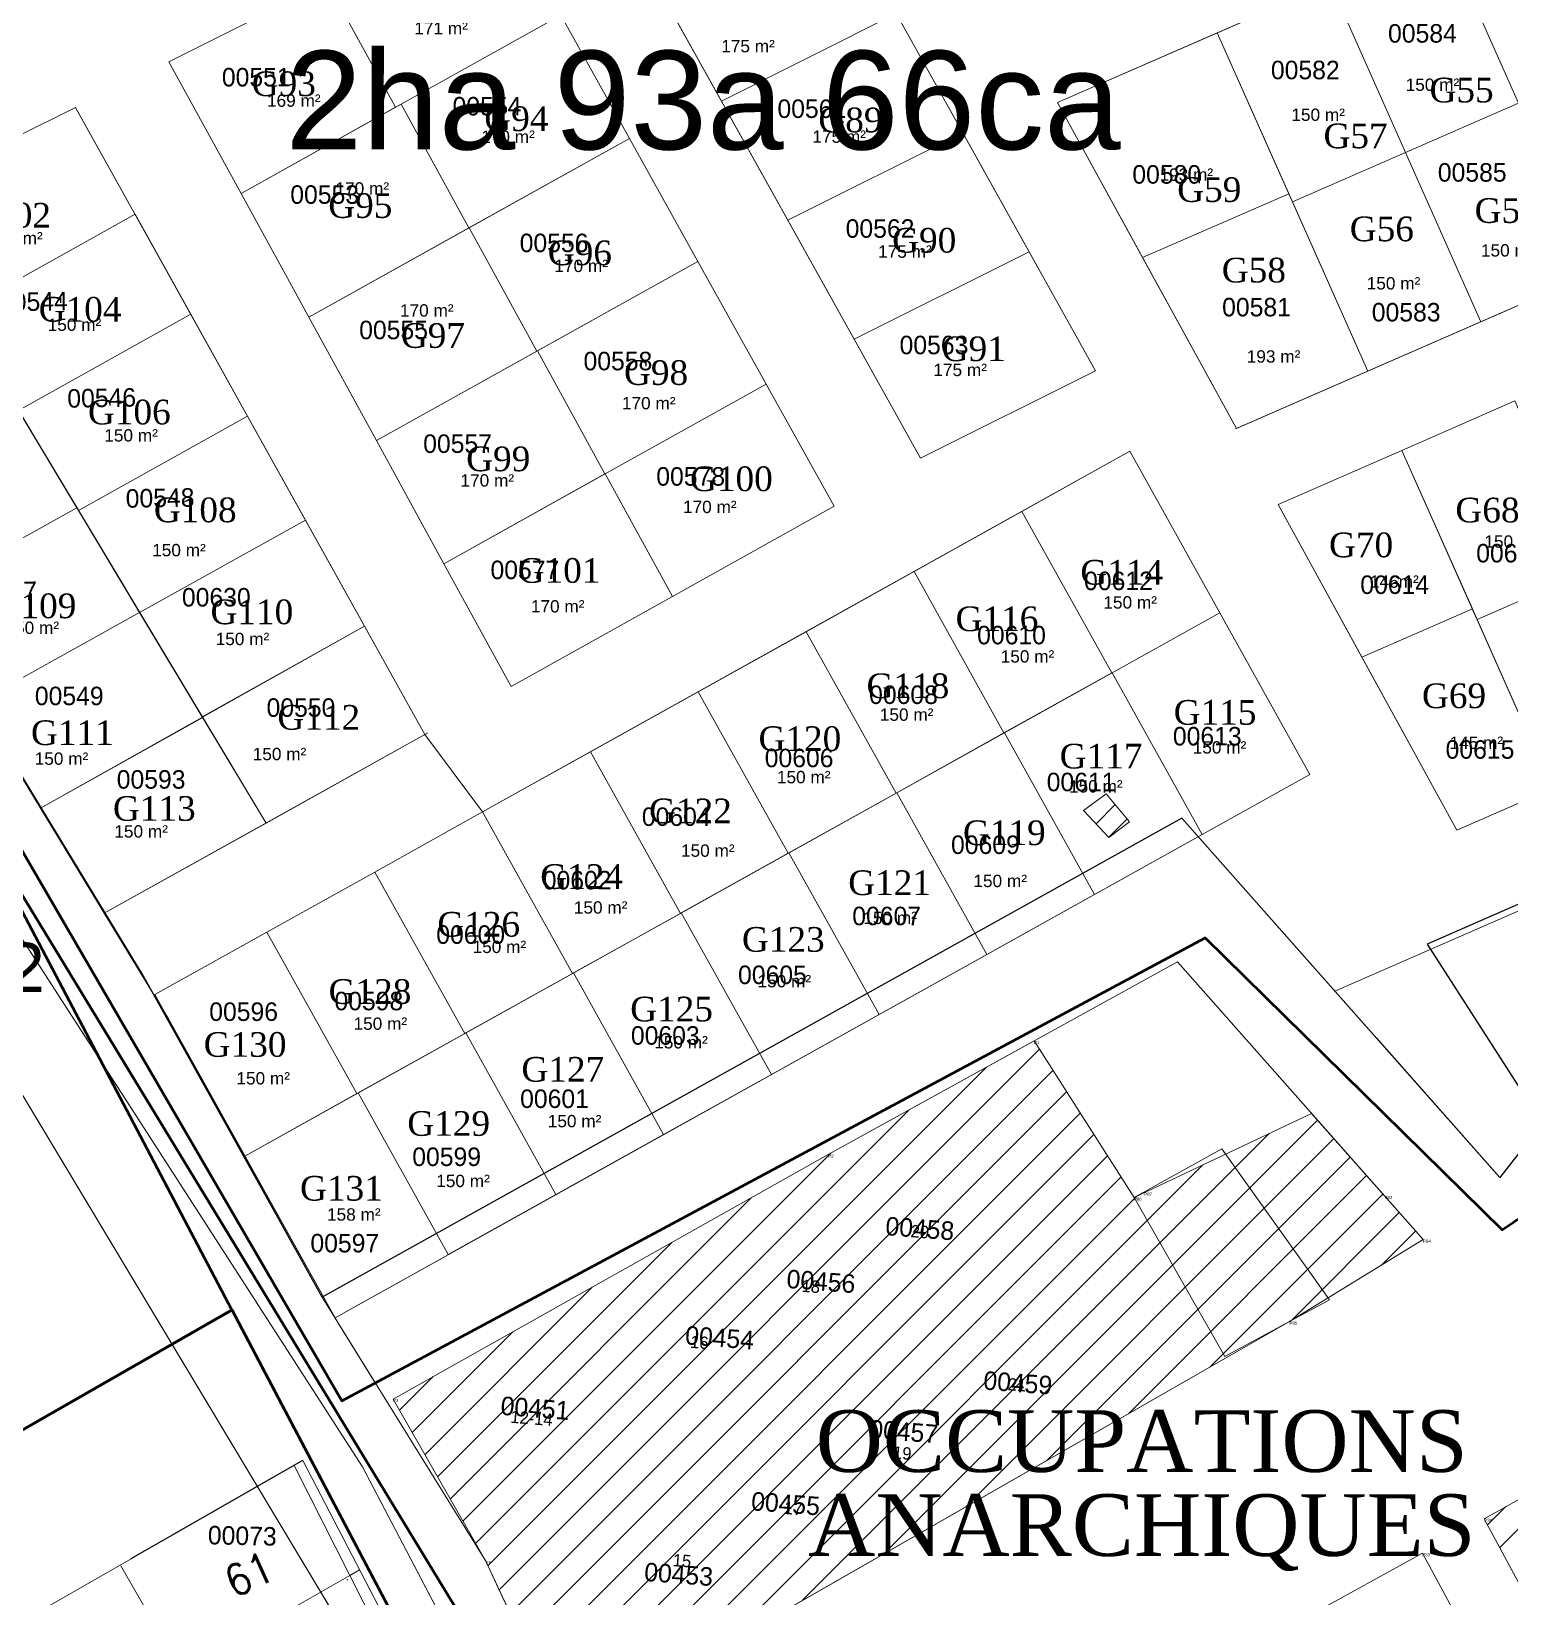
# Model space of a CAD drawing. Header units: metres. Extents: x 245225 to 248406, y 1633796 to 1637634.
# Drawn here: x 245931 to 246050.9, y 1636813 to 1636939.9 of the extents above; entities that cross this region are included whole.
import ezdxf
from ezdxf.enums import TextEntityAlignment as Align

# ---------------------------------------------------------------- set-up
doc = ezdxf.new("R2010")
doc.units = ezdxf.units.M
doc.header["$MEASUREMENT"] = 0
for name, color, linetype in [('A_revoir_niveau_0', 7, 'Continuous'), ('historique_numero_parcelle', 7, 'Continuous'), ('limites_sections', 7, 'Continuous')]:
    doc.layers.add(name, color=color, linetype=linetype)
for name, color, linetype, lineweight in [('Batiment', 7, 'Continuous', 13), ('Frame', 7, 'Continuous', 0), ('LIMITES TITRES FONCIERS', 7, 'Continuous', 0), ('SUP COLLEC1', 90, 'Continuous', 0), ('Toponymie', 7, 'Continuous', 30)]:
    doc.layers.add(name, color=color, linetype=linetype, lineweight=lineweight)
doc.layers.add('LIMITES_PARCELLES', color=7, linetype='Continuous', lineweight=0, true_color=0xffffff)
doc.styles.get("Standard").update_dxf_attribs({"font": 'txt.shx'})
doc.styles.add('Style-Arial', font='arial.ttf')
doc.styles.add('Style-FANCY', font='FANCY.shx')
doc.styles.add('Style-STANDARD', font='STANDARD.shx')
pattern_1 = [(45, (247499.2718, 1638298.2224), (-1.0606602, 1.0606602), [])]

# ---------------------------------------------------------------- blocks, each defined once
blk = doc.blocks.new('*U571')
at = {"layer": 'LIMITES TITRES FONCIERS', "color": 5, "linetype": 'Continuous', "lineweight": 53, "flags": 128}
blk.add_lwpolyline([(-220.886155, -16.798387), (-150.631459, -149.738903), (220.886211, 74.538191), (179.075952, 149.738863), (-2.488738, 67.013773)], dxfattribs=at)
blk = doc.blocks.new('*U572')
at = {"layer": 'LIMITES TITRES FONCIERS', "color": 5, "lineweight": 53}
blk.add_3dface([(150.99, 218.565), (172.07, 180.645), (-200.3, -43.995), (-220.59, -5.595)], dxfattribs=at)

msp = doc.modelspace()

# ---------------------------------------------------------------- hatches: boundary and pattern name
at = {"layer": 'batiment'}
h = msp.add_hatch(dxfattribs=at)
h.set_pattern_fill('MSTN', color=256, style=0, pattern_type=2)
h.set_pattern_definition(pattern_1)
h.paths.add_polyline_path([(246020.054606, 1636875.827114), (246018.367884, 1636874.57034), (246016.317359, 1636876.753157), (246018.144744, 1636878.110644)])
h = msp.add_hatch(dxfattribs=at)
h.set_pattern_fill('MSTN', color=256, style=0, pattern_type=2)
h.set_pattern_definition(pattern_1)
h.paths.add_polyline_path([(246020.054606, 1636875.827114), (246018.367884, 1636874.57034), (246016.317359, 1636876.753157), (246018.144744, 1636878.110644)])

# ---------------------------------------------------------------- linework, layer by layer
at = {"layer": 'A_revoir_niveau_0', "color": 7, "linetype": 'Continuous', "lineweight": 0}
for p, q in [((245939.051399, 1636816.106958), (245952.280534, 1636823.680066)), ((245938.262172, 1636815.537622), (245953.1298, 1636789.501202)), ((245943.170205, 1636806.942599), (245956.807095, 1636814.749098))]:
    msp.add_line(p, q, dxfattribs=at)
at = {"layer": 'A_revoir_niveau_0', "color": 30, "linetype": 'Continuous', "lineweight": 0}
for p in [(245956.619443, 1636814.409796), (245956.624395, 1636814.40768)]:
    msp.add_point(p, dxfattribs=at)
at = {"layer": 'A_revoir_niveau_0', "color": 4}
msp.add_3dface([(246044.178099, 1636865.929828), (246054.843982, 1636849.291111), (246085.245216, 1636869.666498), (246094.112552, 1636887.743899)], dxfattribs=at)
at = {"layer": 'A_revoir_niveau_0', "color": 7, "linetype": 'Continuous', "lineweight": 0}
for points in [[(246036.255724, 1636837.096789), (246027.76207, 1636832.492389), (246020.4098, 1636845.3764), (246027.526916, 1636849.315977)], [(245965.849098, 1636796.909099), (245952.295086, 1636823.651355), (245855.757007, 1636768.388281), (245870.632519, 1636742.402515)]]:
    msp.add_3dface(points, dxfattribs=at)
at = {"layer": 'batiment', "lineweight": 13}
msp.add_3dface([(246020.054606, 1636875.827114), (246018.367884, 1636874.57034), (246016.317359, 1636876.753157), (246018.144744, 1636878.110644)], dxfattribs=at)
msp.add_3dface([(246020.054606, 1636875.827114), (246018.367884, 1636874.57034), (246016.317359, 1636876.753157), (246018.144744, 1636878.110644)], dxfattribs=at)
at = {"layer": 'Frame', "color": 7, "linetype": 'Continuous', "lineweight": 0}
for p, q in [((245952.280534, 1636823.680066), (245952.987631, 1636824.084849)), ((245956.807095, 1636814.749098), (245957.602907, 1636815.204664))]:
    msp.add_line(p, q, dxfattribs=at)
msp.add_3dface([(245965.849098, 1636796.909099), (245966.822122, 1636797.466105), (245953.002471, 1636824.056296), (245952.295086, 1636823.651355)], dxfattribs=at)
at = {"layer": 'LIMITES TITRES FONCIERS', "color": 5, "linetype": 'Continuous', "lineweight": 53, "flags": 128}
msp.add_lwpolyline([(245938.212544, 1636985.567514), (245881.153937, 1636957.963089), (245894.101326, 1636935.617321), (245956.170997, 1636828.911222), (246026.166551, 1636866.432662), (246050.251043, 1636842.754736), (246059.497768, 1636848.997098), (246082.853897, 1636864.817709), (246150.924158, 1637003.208159), (246235.110742, 1637058.788011), (246341.240412, 1637009.133349), (246284.700277, 1637138.562999), (245938.212544, 1636985.567514)], close=True, dxfattribs=at)
msp.add_lwpolyline([(245945.681217, 1636988.865389), (245876.462552, 1636958.301123), (246016.012136, 1636728.925596), (246094.509622, 1636888.514416), (246094.509451, 1636888.514697)], dxfattribs=at)
at = {"layer": 'LIMITES TITRES FONCIERS', "color": 5, "linetype": 'Continuous', "lineweight": 53}
msp.add_3dface([(245570.711604, 1636620.550182), (245947.259177, 1636836.275747), (245967.483836, 1636797.856792), (245590.07586, 1636581.7879)], dxfattribs=at)
at = {"layer": 'limites_parcelles', "color": 4, "linetype": 'Continuous', "lineweight": 0}
for p, q in [((246068.407346, 1636957.788454), (246014.214201, 1636934.138681)), ((245968.643295, 1636950.696042), (245942.144949, 1636937.452384)), ((246080.520414, 1636930.342343), (246028.628854, 1636907.696976)), ((246080.603708, 1636930.378692), (246028.712148, 1636907.733326)), ((246017.273879, 1636912.393143), (246003.095133, 1636905.306721)), ((246011.32271, 1636900.994613), (246020.062595, 1636905.889874)), ((246034.665955, 1636879.684114), (246020.062595, 1636905.889874)), ((246095.569169, 1636896.539839), (246046.592949, 1636875.16672)), ((245936.911594, 1636868.425438), (245963.136453, 1636883.039441)), ((245956.483937, 1636836.116586), (246034.665955, 1636879.684113))]:
    msp.add_line(p, q, dxfattribs=at)
at = {"layer": 'limites_parcelles', "linetype": 'Continuous', "lineweight": 0}
for p, q in [((245939.986951, 1636863.506273), (245884.251874, 1636955.117155)), ((245939.986951, 1636863.506273), (245928.107399, 1636883.032509)), ((245929.598475, 1636880.58165), (245934.785604, 1636872.055647)), ((245934.785604, 1636872.055647), (245939.986951, 1636863.506273)), ((245939.986951, 1636863.506273), (245944.432689, 1636855.528387))]:
    msp.add_line(p, q, dxfattribs=at)
at = {"layer": 'limites_parcelles', "color": 7, "linetype": 'Continuous', "lineweight": 0}
for p, q in [((246036.702618, 1636862.122007), (246074.958397, 1636878.816747)), ((246050.084, 1636846.994), (246074.958397, 1636878.816747)), ((246049.841671, 1636847.267959), (246024.29806, 1636876.145689)), ((246023.926795, 1636864.49136), (245995.6181, 1636848.8572)), ((246043.8496, 1636841.9681), (246023.926795, 1636864.49136)), ((245968.9243, 1636813.588246), (246012.737494, 1636857.40144)), ((246020.4098, 1636845.3764), (246012.308, 1636858.0746)), ((246040.068601, 1636858.316675), (246050.084, 1636846.994)), ((245968.021542, 1636815.513914), (246008.45347, 1636855.945843)), ((245969.827059, 1636811.662578), (246013.839194, 1636855.674713)), ((245970.729818, 1636809.736909), (246014.940894, 1636853.947985)), ((245967.017661, 1636817.338461), (246002.136151, 1636852.456951)), ((245971.632577, 1636807.811241), (246016.042593, 1636852.221257)), ((246020.4098, 1636845.3764), (246034.796662, 1636852.202687)), ((246000.123081, 1636816.502755), (246035.278397, 1636851.658072)), ((245972.535335, 1636805.885572), (246017.144293, 1636850.49453)), ((245993.509494, 1636812.717596), (246031.367528, 1636850.575629)), ((246006.736668, 1636820.287915), (246036.605969, 1636850.157217)), ((245995.6181, 1636848.8572), (245960.3211, 1636829.0466)), ((245965.988536, 1636819.137763), (245995.818832, 1636848.968059)), ((245973.438094, 1636803.959904), (246018.245992, 1636848.767802)), ((246013.350254, 1636824.073074), (246037.933541, 1636848.656361)), ((245974.340853, 1636802.034236), (246019.347692, 1636847.041075)), ((245986.895908, 1636808.932436), (246025.985372, 1636848.021901)), ((246019.963841, 1636827.858234), (246039.261113, 1636847.155506)), ((245964.959411, 1636820.937065), (245989.376317, 1636845.353971)), ((245980.282321, 1636805.147277), (246020.603217, 1636845.468172)), ((246026.577427, 1636831.643393), (246040.588685, 1636845.654651)), ((246033.20947, 1636835.447009), (246041.916257, 1636844.153796)), ((246033.0148, 1636835.3277), (246043.8496, 1636841.9681)), ((246040.515746, 1636839.924857), (246043.243829, 1636842.65294)), ((245963.930286, 1636822.736367), (245982.929694, 1636841.735775)), ((245962.901161, 1636824.53567), (245976.48307, 1636838.117578)), ((245961.872037, 1636826.334972), (245970.036446, 1636834.499382)), ((245974.4471, 1636801.8076), (246033.0148, 1636835.3277)), ((245960.842912, 1636828.134274), (245963.589823, 1636830.881185)), ((245960.3211, 1636829.0466), (245967.8412, 1636815.8986)), ((246050.075269, 1636816.997435), (246056.937363, 1636823.859529)), ((246049.084237, 1636818.83483), (246050.57069, 1636820.321283)), ((245967.8412, 1636815.8986), (245974.4471, 1636801.8076))]:
    msp.add_line(p, q, dxfattribs=at)
at = {"layer": 'limites_parcelles', "color": 7, "linetype": 'Continuous', "lineweight": 30, "flags": 128}
msp.add_lwpolyline([(245883.535239, 1636956.295079), (246036.629438, 1637028.999333), (246043.938381, 1637032.251926), (246161.205481, 1637084.042071), (246176.661065, 1637048.487577), (246059.843226, 1636996.507822), (246101.538014, 1636902.80413), (246095.569169, 1636896.539839), (246074.958397, 1636878.816747), (246050.084, 1636846.994), (246024.29806, 1636876.145689), (245954.590311, 1636837.300513), (245939.986951, 1636863.506273), (245883.535239, 1636956.295079)], close=True, dxfattribs=at)
at = {"layer": 'limites_parcelles', "color": 4, "linetype": 'Continuous', "lineweight": 0, "flags": 128}
for points in [[(245989.985279, 1636961.362592), (246017.273879, 1636912.393143), (246003.095133, 1636905.306721), (245975.806533, 1636954.27617), (245989.985279, 1636961.362592), (245989.985279, 1636961.362592)], [(246062.789858, 1636933.515842), (246058.72428, 1636942.652708), (246054.659074, 1636951.788737), (246045.493931, 1636947.789089), (246057.690294, 1636920.379327), (246066.855437, 1636924.378975), (246062.789858, 1636933.515842)], [(246058.72428, 1636942.652708), (246054.659074, 1636951.788737), (246045.493931, 1636947.789089), (246051.592112, 1636934.084208), (246060.757255, 1636938.083856), (246058.72428, 1636942.652708)], [(245960.526313, 1636933.760586), (245960.976003, 1636934.01118), (245973.921132, 1636941.224952), (245968.643295, 1636950.696042), (245954.985594, 1636943.870034), (245960.526313, 1636933.760586)], [(246048.524878, 1636916.379559), (246057.690294, 1636920.379327), (246057.689921, 1636920.380163), (246051.592112, 1636934.084208), (246042.426697, 1636930.08444), (246048.524878, 1636916.379559)], [(245966.474467, 1636923.97883), (245966.474635, 1636923.978524), (245966.509647, 1636923.998035), (245979.490073, 1636931.231477), (245979.489903, 1636931.231782), (245966.474467, 1636923.97883)], [(246021.107451, 1636921.583889), (246028.712148, 1636907.733326), (246039.359397, 1636912.379762), (246033.261215, 1636926.084643), (246032.961964, 1636926.757173), (246021.107451, 1636921.583889)], [(245971.993217, 1636913.99286), (245971.993384, 1636913.992555), (245972.028302, 1636914.012013), (245985.043929, 1636921.265071), (245985.043759, 1636921.265375), (245971.993217, 1636913.99286)], [(245977.497248, 1636904.033522), (245977.532072, 1636904.052929), (245990.582804, 1636911.325548), (245985.043929, 1636921.265071), (245972.028302, 1636914.012013), (245977.497248, 1636904.033522)], [(245934.679613, 1636901.296908), (245929.940459, 1636909.19255), (245929.604537, 1636909.75221), (245916.284662, 1636902.329607), (245921.411297, 1636893.903037), (245934.679613, 1636901.296908)], [(245939.774233, 1636892.809045), (245934.811023, 1636901.077973), (245934.679613, 1636901.296908), (245921.411297, 1636893.903037), (245926.557674, 1636885.444017), (245939.774233, 1636892.809045)], [(245944.889062, 1636884.287514), (245944.846145, 1636884.359016), (245939.777528, 1636892.803557), (245939.774233, 1636892.809045), (245926.557674, 1636885.444017), (245931.724465, 1636876.951441), (245944.889062, 1636884.287514)], [(246046.592949, 1636875.16672), (246054.325099, 1636878.541014), (246048.226917, 1636892.245895), (246047.849503, 1636893.094085), (246038.89534, 1636889.186507), (246046.592949, 1636875.16672)], [(245999.734185, 1636860.218117), (246008.467082, 1636865.084591), (246001.163508, 1636878.19087), (246001.114887, 1636878.163776), (245992.430611, 1636873.324397), (245999.734185, 1636860.218117)], [(245991.001043, 1636855.351507), (245999.734185, 1636860.218117), (245992.430611, 1636873.324396), (245992.369026, 1636873.290078), (245983.697469, 1636868.457787), (245991.001043, 1636855.351507)], [(245982.268249, 1636850.485091), (245991.001043, 1636855.351507), (245983.697469, 1636868.457786), (245983.624052, 1636868.416874), (245974.964675, 1636863.59137), (245982.268249, 1636850.485091)], [(245973.534783, 1636845.6183), (245982.268249, 1636850.485091), (245974.964675, 1636863.59137), (245974.88145, 1636863.544993), (245966.231209, 1636858.72458), (245973.534783, 1636845.6183)], [(245964.801421, 1636840.751568), (245973.534783, 1636845.6183), (245966.231209, 1636858.724579), (245966.140015, 1636858.673761), (245957.497847, 1636853.857847), (245964.801421, 1636840.751568)]]:
    msp.add_lwpolyline(points, close=True, dxfattribs=at)
for points in [[(245934.587988, 1636933.744136), (245919.649269, 1636926.338128), (245905.928581, 1636919.351737)], [(245934.613065, 1636933.699136), (245962.912967, 1636882.914902), (245950.024024, 1636875.73244), (245919.649269, 1636926.338128)], [(245934.587988, 1636933.744136), (245962.912967, 1636882.914902), (245950.024024, 1636875.73244)]]:
    msp.add_lwpolyline(points, dxfattribs=at)
at = {"layer": 'limites_parcelles', "color": 7, "linetype": 'Continuous', "lineweight": 0, "flags": 128}
msp.add_lwpolyline([(246034.665955, 1636879.684113), (246020.062595, 1636905.889874), (245967.585664, 1636876.637296), (245962.912967, 1636882.914902), (245958.017914, 1636891.699085), (245931.724465, 1636876.951441), (245936.911594, 1636868.425438), (245942.112942, 1636859.876064), (245949.412728, 1636846.776583), (245955.62105, 1636835.635736), (246034.665955, 1636879.684113)], close=True, dxfattribs=at)
at = {"layer": 'limites_parcelles', "color": 7, "linetype": 'Continuous', "lineweight": 13, "flags": 128}
for points in [[(245954.590311, 1636837.300513), (246024.29806, 1636876.145689), (246050.084, 1636846.994), (246074.958397, 1636878.816747), (246095.569169, 1636896.539839), (246101.538671, 1636902.802653), (246017.233136, 1636731.407952), (245974.4471, 1636801.8076), (245967.8412, 1636815.8986), (245954.590311, 1636837.300513)], [(245958.884049, 1636830.365566), (246026.166551, 1636866.432662), (246050.251043, 1636842.754736), (246059.497768, 1636848.997098), (246082.855036, 1636864.81848), (246101.538671, 1636902.802653), (246095.569169, 1636896.539839), (246074.958397, 1636878.816747), (246050.084, 1636846.994), (246024.29806, 1636876.145689), (245954.590311, 1636837.300513), (245958.884049, 1636830.365566)]]:
    msp.add_lwpolyline(points, close=True, dxfattribs=at)
at = {"layer": 'limites_parcelles', "color": 7, "lineweight": 0, "flags": 128}
msp.add_lwpolyline([(245995.6181, 1636848.8572), (245960.3211, 1636829.0466), (245967.8412, 1636815.8986), (245974.4471, 1636801.8076), (246033.0148, 1636835.3277), (246043.8496, 1636841.9681), (246034.796662, 1636852.202687), (246020.4098, 1636845.3764), (246012.308, 1636858.0746), (245995.6181, 1636848.8572)], close=True, dxfattribs=at)
at = {"layer": 'limites_parcelles', "color": 7, "linetype": 'Continuous', "lineweight": 0, "flags": 128}
msp.add_lwpolyline([(246016.8284, 1636801.6743), (246025.3713, 1636806.386), (246043.7894, 1636816.5478), (246067.5888, 1636772.4749)], dxfattribs=at)
at = {"layer": 'limites_parcelles', "color": 7, "linetype": 'Continuous', "lineweight": 0}
for p in [(245932.851973, 1636865.644607), (245932.851973, 1636865.644607), (245932.851973, 1636865.644607), (245932.851973, 1636865.644607), (245932.851991, 1636865.644697), (245932.851991, 1636865.644697), (245933.921915, 1636863.98034), (245933.921915, 1636863.98034), (245933.921915, 1636863.98034), (245933.921915, 1636863.98034), (245933.921915, 1636863.98034), (245933.921915, 1636863.98034), (245933.921915, 1636863.98034), (245933.921915, 1636863.98034), (245933.921915, 1636863.98034), (245933.921915, 1636863.98034), (245933.921933, 1636863.98043), (245933.921933, 1636863.98043), (245933.921933, 1636863.98043), (245933.921933, 1636863.98043), (245933.921933, 1636863.98043)]:
    msp.add_point(p, dxfattribs=at)
at = {"layer": 'limites_parcelles', "color": 4, "linetype": 'Continuous', "lineweight": 0}
for points in [[(246001.134746, 1636941.354851), (245995.755319, 1636951.008244), (245981.576573, 1636943.921822), (245986.956, 1636934.268428)], [(246001.134746, 1636941.354851), (245995.755319, 1636951.008244), (245981.576573, 1636943.921822), (245986.956, 1636934.268428)], [(246045.493931, 1636947.789089), (246036.328516, 1636943.789321), (246042.426697, 1636930.08444), (246051.592112, 1636934.084208)], [(246045.493931, 1636947.789089), (246036.328516, 1636943.789321), (246042.426697, 1636930.08444), (246051.592112, 1636934.084208)], [(245942.144949, 1636937.452384), (245947.995471, 1636926.777679), (245960.526313, 1636933.760586), (245954.985594, 1636943.870034)], [(245942.144949, 1636937.452384), (245947.995471, 1636926.777679), (245960.526313, 1636933.760586), (245954.985594, 1636943.870034)], [(246027.163034, 1636939.789524), (246033.261215, 1636926.084643), (246042.426697, 1636930.08444), (246036.328516, 1636943.789321)], [(246027.163034, 1636939.789524), (246033.261215, 1636926.084643), (246042.426697, 1636930.08444), (246036.328516, 1636943.789321)], [(245979.489903, 1636931.231782), (245973.921132, 1636941.224952), (245960.976003, 1636934.01118), (245966.474467, 1636923.97883)], [(245979.489903, 1636931.231782), (245973.921132, 1636941.224952), (245960.976003, 1636934.01118), (245966.474467, 1636923.97883)], [(246006.514517, 1636931.700842), (246001.134746, 1636941.354851), (245986.956, 1636934.268428), (245992.33577, 1636924.614419)], [(246006.514517, 1636931.700842), (246001.134746, 1636941.354851), (245986.956, 1636934.268428), (245992.33577, 1636924.614419)], [(246027.163034, 1636939.789524), (246014.214201, 1636934.138681), (246028.712148, 1636907.733326), (246039.359397, 1636912.379762)], [(246027.163034, 1636939.789524), (246014.214201, 1636934.138681), (246021.107451, 1636921.583889), (246032.961964, 1636926.757173)], [(246027.163034, 1636939.789524), (246014.214201, 1636934.138681), (246028.712148, 1636907.733326), (246039.359397, 1636912.379762)], [(246027.163034, 1636939.789524), (246014.214201, 1636934.138681), (246021.107451, 1636921.583889), (246032.961964, 1636926.757173)], [(245953.494103, 1636916.745024), (245966.474635, 1636923.978524), (245960.976003, 1636934.01118), (245947.995471, 1636926.777679)], [(245953.494103, 1636916.745024), (245966.474635, 1636923.978524), (245960.976003, 1636934.01118), (245947.995471, 1636926.777679)], [(245985.043929, 1636921.265071), (245979.490073, 1636931.231477), (245953.494103, 1636916.745024), (245958.977841, 1636906.739544)], [(245985.043929, 1636921.265071), (245979.490073, 1636931.231477), (245953.494103, 1636916.745024), (245958.977841, 1636906.739544)], [(245985.043759, 1636921.265375), (245979.490073, 1636931.231477), (245966.509647, 1636923.998035), (245971.993217, 1636913.99286)], [(245985.043759, 1636921.265375), (245979.490073, 1636931.231477), (245966.509647, 1636923.998035), (245971.993217, 1636913.99286)], [(246011.894108, 1636922.047155), (246006.514517, 1636931.700842), (245992.33577, 1636924.614419), (245997.715361, 1636914.960732)], [(246011.894108, 1636922.047155), (246006.514517, 1636931.700842), (245992.33577, 1636924.614419), (245997.715361, 1636914.960732)], [(246048.524878, 1636916.379559), (246042.426697, 1636930.08444), (246033.261215, 1636926.084643), (246039.359397, 1636912.379762)], [(246048.524878, 1636916.379559), (246042.426697, 1636930.08444), (246033.261215, 1636926.084643), (246039.359397, 1636912.379762)], [(245943.926406, 1636916.986326), (245939.408069, 1636925.094491), (245925.161062, 1636917.155237), (245929.940459, 1636909.19255)], [(245943.926406, 1636916.986326), (245939.408069, 1636925.094491), (245925.161062, 1636917.155237), (245929.940459, 1636909.19255)], [(245953.494103, 1636916.745024), (245958.977841, 1636906.739544), (245971.993384, 1636913.992555), (245966.509647, 1636923.998035)], [(245953.494103, 1636916.745024), (245958.977841, 1636906.739544), (245971.993384, 1636913.992555), (245966.509647, 1636923.998035)], [(246017.273879, 1636912.393143), (246011.894108, 1636922.047155), (245997.715361, 1636914.960732), (246003.095133, 1636905.306721)], [(246017.273879, 1636912.393143), (246011.894108, 1636922.047155), (245997.715361, 1636914.960732), (246003.095133, 1636905.306721)], [(245948.530931, 1636908.723496), (245943.926406, 1636916.986326), (245929.940459, 1636909.19255), (245934.811023, 1636901.077973)], [(245948.530931, 1636908.723496), (245943.926406, 1636916.986326), (245929.940459, 1636909.19255), (245934.811023, 1636901.077973)], [(245964.446786, 1636896.761053), (245977.497248, 1636904.033522), (245972.028302, 1636914.012013), (245958.977841, 1636906.739544)], [(245964.446786, 1636896.761053), (245977.497248, 1636904.033522), (245972.028302, 1636914.012013), (245958.977841, 1636906.739544)], [(245982.986456, 1636894.101007), (245996.10693, 1636901.412492), (245990.582804, 1636911.325548), (245977.532072, 1636904.052929)], [(245982.986456, 1636894.101007), (245996.10693, 1636901.412492), (245990.582804, 1636911.325548), (245977.532072, 1636904.052929)], [(246051.294149, 1636909.950543), (246042.128736, 1636905.950776), (246054.325099, 1636878.541014), (246063.490512, 1636882.540781)], [(246051.294149, 1636909.950543), (246042.128736, 1636905.950776), (246048.226917, 1636892.245895), (246057.39233, 1636896.245662)], [(246051.294149, 1636909.950543), (246042.128736, 1636905.950776), (246054.325099, 1636878.541014), (246063.490512, 1636882.540781)], [(246051.294149, 1636909.950543), (246042.128736, 1636905.950776), (246048.226917, 1636892.245895), (246057.39233, 1636896.245662)], [(245953.226155, 1636900.297907), (245948.530931, 1636908.723496), (245934.811023, 1636901.077973), (245939.777528, 1636892.803557)], [(245953.226155, 1636900.297907), (245948.530931, 1636908.723496), (245934.811023, 1636901.077973), (245939.777528, 1636892.803557)], [(246042.128736, 1636905.950776), (246032.095002, 1636901.572076), (246046.592949, 1636875.16672), (246054.325099, 1636878.541014)], [(246047.849503, 1636893.094085), (246042.128736, 1636905.950776), (246032.095002, 1636901.572076), (246038.89534, 1636889.186507)], [(246042.128736, 1636905.950776), (246032.095002, 1636901.572076), (246046.592949, 1636875.16672), (246054.325099, 1636878.541014)], [(246047.849503, 1636893.094085), (246042.128736, 1636905.950776), (246032.095002, 1636901.572076), (246038.89534, 1636889.186507)], [(245969.90117, 1636886.809131), (245982.986456, 1636894.101007), (245977.532072, 1636904.052929), (245964.446786, 1636896.761053)], [(245969.90117, 1636886.809131), (245982.986456, 1636894.101007), (245977.532072, 1636904.052929), (245964.446786, 1636896.761053)], [(245958.017914, 1636891.699085), (245953.226155, 1636900.297907), (245939.777528, 1636892.803557), (245944.846145, 1636884.359016)], [(246009.862648, 1636883.038532), (246018.611911, 1636887.914126), (246011.32271, 1636900.994613), (246002.572129, 1636896.121383)], [(246009.862648, 1636883.038532), (246018.611911, 1636887.914126), (246011.32271, 1636900.994613), (246002.572129, 1636896.121383)], [(246001.114887, 1636878.163776), (246009.862648, 1636883.038532), (246002.572129, 1636896.121383), (245993.823051, 1636891.24899)], [(246001.114887, 1636878.163776), (246009.862648, 1636883.038532), (246002.572129, 1636896.121383), (245993.823051, 1636891.24899)], [(246054.325099, 1636878.541014), (246063.490512, 1636882.540781), (246057.39233, 1636896.245662), (246048.226917, 1636892.245895)], [(246054.325099, 1636878.541014), (246063.490512, 1636882.540781), (246057.39233, 1636896.245662), (246048.226917, 1636892.245895)], [(245948.317476, 1636848.742015), (245955.62105, 1636835.635736), (246034.665955, 1636879.684113), (246027.362381, 1636892.790392)], [(245948.317476, 1636848.742015), (245955.62105, 1636835.635736), (246034.665955, 1636879.684113), (246027.362381, 1636892.790392)], [(246025.933043, 1636874.817632), (246034.665955, 1636879.684113), (246027.362381, 1636892.790392), (246018.629469, 1636887.923911)], [(246025.933043, 1636874.817632), (246034.665955, 1636879.684113), (246027.362381, 1636892.790392), (246018.629469, 1636887.923911)], [(245962.912967, 1636882.914902), (245958.017914, 1636891.699085), (245944.846145, 1636884.359016), (245950.024024, 1636875.73244)], [(245962.912967, 1636882.914902), (245958.017914, 1636891.699085), (245944.846145, 1636884.359016), (245950.024024, 1636875.73244)], [(245992.369026, 1636873.290078), (246001.114887, 1636878.163776), (245993.823051, 1636891.24899), (245985.075874, 1636886.377656)], [(245992.369026, 1636873.290078), (246001.114887, 1636878.163776), (245993.823051, 1636891.24899), (245985.075874, 1636886.377656)], [(246017.200247, 1636869.951214), (246025.933043, 1636874.817632), (246018.629469, 1636887.923911), (246009.896673, 1636883.057493)], [(246017.200247, 1636869.951214), (246025.933043, 1636874.817632), (246018.629469, 1636887.923911), (246009.896673, 1636883.057493)], [(245983.624052, 1636868.416874), (245992.369026, 1636873.290078), (245985.075874, 1636886.377656), (245976.329582, 1636881.506815)], [(245983.624052, 1636868.416874), (245992.369026, 1636873.290078), (245985.075874, 1636886.377656), (245976.329582, 1636881.506815)], [(245936.911594, 1636868.425438), (245950.024024, 1636875.73244), (245944.889062, 1636884.287514), (245931.724465, 1636876.951441)], [(245936.911594, 1636868.425438), (245950.024024, 1636875.73244), (245944.889062, 1636884.287514), (245931.724465, 1636876.951441)], [(246008.467082, 1636865.084591), (246017.200247, 1636869.951214), (246009.896673, 1636883.057493), (246001.163508, 1636878.19087)], [(246008.467082, 1636865.084591), (246017.200247, 1636869.951214), (246009.896673, 1636883.057493), (246001.163508, 1636878.19087)], [(245974.88145, 1636863.544993), (245983.624052, 1636868.416874), (245976.329582, 1636881.506815), (245967.585664, 1636876.637296)], [(245974.88145, 1636863.544993), (245983.624052, 1636868.416874), (245976.329582, 1636881.506815), (245967.585664, 1636876.637296)], [(245966.140015, 1636858.673761), (245974.88145, 1636863.544993), (245967.585664, 1636876.637296), (245958.842913, 1636871.768427)], [(245966.140015, 1636858.673761), (245974.88145, 1636863.544993), (245967.585664, 1636876.637296), (245958.842913, 1636871.768427)], [(245957.400618, 1636853.803665), (245966.140015, 1636858.673761), (245958.842913, 1636871.768427), (245950.1022, 1636866.900692)], [(245957.400618, 1636853.803665), (245966.140015, 1636858.673761), (245958.842913, 1636871.768427), (245950.1022, 1636866.900692)], [(245950.1022, 1636866.900692), (245941.01769, 1636861.841496), (245948.317476, 1636848.742015), (245957.400618, 1636853.803665)], [(245950.1022, 1636866.900692), (245941.01769, 1636861.841496), (245948.317476, 1636848.742015), (245957.400618, 1636853.803665)]]:
    msp.add_3dface(points, dxfattribs=at)
at = {"layer": 'limites_parcelles', "color": 7, "linetype": 'Continuous', "lineweight": 0}
msp.add_3dface([(246048.8102, 1636819.3429), (246071.3335, 1636777.5842), (246091.2771, 1636804.4054), (246074.4027, 1636833.5658)], dxfattribs=at)
at = {"layer": 'limites_parcelles', "color": 7, "lineweight": 0}
msp.add_3dface([(246048.8102, 1636819.3429), (246054.916887, 1636808.020966), (246064.878049, 1636828.272524)], dxfattribs=at)
at = {"layer": 'limites_sections', "lineweight": 13, "flags": 128}
msp.add_lwpolyline([(246030.023, 1636685.769), (245957.845, 1636823.563), (245896.711, 1636918.316), (245873.298, 1636959.841), (245897.722, 1636971.857), (245806.576, 1637211.153), (245953.867, 1637267.134), (246051.979, 1637305.254), (246249.188409, 1637387.839947), (246328.763496, 1637172.004743), (246354.383, 1637183.669), (246454.308, 1636960.02), (246454.308, 1636960.02), (246507.829, 1636952.358), (246491.152, 1636841.051), (246406.082, 1636907.201), (246329.51, 1636911.002), (246256.395, 1636887.255), (246213.901, 1636838.511), (246204.527, 1636787.268), (246222.025, 1636721.652), (246223.275, 1636626.665)], dxfattribs=at)
for points in [[(245719.42, 1636353.986), (245698.595, 1636337.993), (245511.761, 1636735.908), (245496.981, 1636773.187), (245560.123, 1636802.218), (245677.175, 1636862.609), (245799.571, 1636923.569), (245873.298, 1636959.841), (245895.178, 1636920.691), (245957.845, 1636823.563), (246030.023, 1636685.769), (246046.154, 1636659.835), (246025.889, 1636623.421), (245978.663, 1636538.563), (245960.384, 1636515.714), (245916.796, 1636464.041), (245868.99, 1636432.405), (245787.087, 1636391.629), (245738.227, 1636368.429), (245719.42, 1636353.986)], [(246020.112622, 1636704.688762), (246019.913522, 1636704.34218), (245870.316301, 1636953.568118), (245875.510895, 1636955.881456), (245895.178, 1636920.691), (245957.845, 1636823.563), (246020.112622, 1636704.688762)], [(245979.036407, 1636772.442624), (245879.571502, 1636938.14914), (245879.547234, 1636948.659213), (245895.178, 1636920.691), (245957.845, 1636823.563), (245984.615662, 1636772.455507), (245979.036407, 1636772.442624)]]:
    msp.add_lwpolyline(points, close=True, dxfattribs=at)

# ---------------------------------------------------------------- block references
at = {"layer": 'LIMITES TITRES FONCIERS', "color": 5, "linetype": 'Continuous', "lineweight": 53, "rotation": 358.6901}
msp.add_blockref('*U571', (245724.72674, 1636766.806508), dxfattribs=at)
msp.add_blockref('*U571', (245724.72674, 1636766.806508), dxfattribs=at)
at = {"layer": 'LIMITES TITRES FONCIERS', "color": 5, "lineweight": 53, "rotation": 358.690123}
msp.add_blockref('*U572', (245791.329628, 1636621.192749), dxfattribs=at)

# ---------------------------------------------------------------- texts
at = {"layer": 'Frame', "style": 'Style-FANCY'}
for s, p in [('20', (246003.046987, 1636842.614137)), ('18', (245994.206921, 1636838.182965)), ('16', (245985.16801, 1636833.640838)), ('21', (246010.928667, 1636830.199756)), ('19', (246001.620854, 1636824.66496)), ('17', (245992.775785, 1636820.170809)), ('15', (245983.761893, 1636815.94358))]:
    msp.add_text(s, height=1, rotation=355.45717, dxfattribs=at).set_placement(p, align=Align.MIDDLE_CENTER)
msp.add_text('12-14', height=1, rotation=355.45717, dxfattribs=at).set_placement((245971.519352, 1636826.991146), align=Align.CENTER)
at = {"layer": 'historique_numero_parcelle', "color": 92, "linetype": 'Continuous', "lineweight": 0, "style": 'Style-FANCY'}
for s, rotation, p in [('00458', 355.58947, (246003.047891, 1636842.870681)), ('00456', 355.58947, (245995.03077, 1636838.58652)), ('00454', 355.58947, (245986.811161, 1636834.018376)), ('00459', 355.58947, (246010.989812, 1636830.35688)), ('00451', 355.58947, (245971.843477, 1636828.306)), ('00457', 355.58947, (246001.740082, 1636826.410711)), ('00455', 355.58947, (245992.159928, 1636820.570345)), ('00073', 358.798932, (245948.099724, 1636817.963774)), ('00453', 355.58947, (245983.487962, 1636814.837862))]:
    msp.add_text(s, height=1.499994, rotation=rotation, dxfattribs=at).set_placement(p, align=Align.MIDDLE_CENTER)
at = {"layer": 'limites_parcelles', "color": 7, "linetype": 'Continuous', "lineweight": 30, "style": 'Style-Arial'}
msp.add_text('2ha 93a 66ca', height=8, dxfattribs=at).set_placement((245951.607155, 1636938.341877), align=Align.TOP_LEFT)
at = {"layer": 'limites_parcelles', "color": 7, "linetype": 'Continuous', "lineweight": 0, "style": 'Style-Arial'}
for s, p in [('P1', (246012.308, 1636858.0746)), ('P2', (245995.6181, 1636848.8572)), ('P87', (246021.2425, 1636845.7715)), ('P86', (246020.4098, 1636845.3764)), ('P83', (246040.7215, 1636845.5045)), ('P84', (246043.8496, 1636841.9681)), ('P85', (246033.0148, 1636835.3277)), ('P3', (245960.3211, 1636829.0466)), ('P34', (246048.8102, 1636819.3429)), ('P33', (246043.7894, 1636816.5478)), ('P5', (245967.8412, 1636815.8986))]:
    msp.add_text(s, height=0.25, dxfattribs=at).set_placement(p, align=Align.TOP_LEFT)
at = {"layer": 'limites_parcelles', "color": 7, "linetype": 'Continuous', "lineweight": 0, "char_height": 1, "attachment_point": 5, "line_spacing_factor": 0.6}
for s, insert in [('\\fArial|b0|i0|c00|p39;171 m²', (245964.221119, 1636940.16049)), ('\\fArial|b0|i0|c00|p39;175 m²', (245989.109028, 1636938.708842)), ('\\fArial|b0|i0|c00|p39;150 m²', (246044.609612, 1636935.585207)), ('\\fArial|b0|i0|c00|p39;169 m²', (245952.277055, 1636934.294876)), ('\\fArial|b0|i0|c00|p39;150 m²', (246035.3416, 1636933.146373)), ('\\fArial|b0|i0|c00|p39;170 m²', (245969.647384, 1636931.368228)), ('\\fArial|b0|i0|c00|p39;175 m²', (245996.503433, 1636931.371749)), ('\\fArial|b0|i0|c00|p39;193 m²', (246024.650944, 1636928.294155)), ('\\fArial|b0|i0|c00|p39;170 m²', (245957.831751, 1636927.174451)), ('\\fArial|b0|i0|c00|p39;169 m²', (245929.7457, 1636923.13916)), ('\\fArial|b0|i0|c00|p39;175 m²', (246001.832223, 1636922.056303)), ('\\fArial|b0|i0|c00|p39;150 m²', (246050.715711, 1636922.155638)), ('\\fArial|b0|i0|c00|p39;170 m²', (245975.582449, 1636920.896549)), ('\\fArial|b0|i0|c00|p39;170 m²', (245963.059817, 1636917.286204)), ('\\fArial|b0|i0|c00|p39;150 m²', (245934.494693, 1636916.127432)), ('\\fArial|b0|i0|c00|p39;175 m²', (246006.312045, 1636912.462898)), ('\\fArial|b0|i0|c00|p39;193 m²', (246031.723218, 1636913.553756)), ('\\fArial|b0|i0|c00|p39;170 m²', (245981.057387, 1636909.766044)), ('\\fArial|b0|i0|c00|p39;150 m²', (245939.082762, 1636907.158401)), ('\\fArial|b0|i0|c00|p39;170 m²', (245967.966972, 1636903.504644)), ('\\fArial|b0|i0|c00|p39;170 m²', (245986.010203, 1636901.357414)), ('\\fArial|b0|i0|c00|p39;150 m²', (246050.994143, 1636898.549768)), ('\\fArial|b0|i0|c00|p39;150 m²', (245942.966683, 1636897.856243)), ('\\fArial|b0|i0|c00|p39;146m²', (246041.51867, 1636895.301589)), ('\\fArial|b0|i0|c00|p39;150 m²', (246020.098244, 1636893.616669)), ('\\fArial|b0|i0|c00|p39;170 m²', (245973.67453, 1636893.298131)), ('\\fArial|b0|i0|c00|p39;150 m²', (245931.070139, 1636891.562576)), ('\\fArial|b0|i0|c00|p39;150 m²', (245948.113165, 1636890.654472)), ('\\fArial|b0|i0|c00|p39;150 m²', (246011.770839, 1636889.241288)), ('\\fArial|b0|i0|c00|p39;150 m²', (246001.969967, 1636884.520112)), ('\\fArial|b0|i0|c00|p39;145 m²', (246048.166092, 1636882.2428)), ('\\fArial|b0|i0|c00|p39;150 m²', (245933.439177, 1636880.953916)), ('\\fArial|b0|i0|c00|p39;150 m²', (245951.118845, 1636881.326271)), ('\\fArial|b0|i0|c00|p39;150 m²', (246027.344812, 1636881.862729)), ('\\fArial|b0|i0|c00|p39;150 m²', (245993.626082, 1636879.4559)), ('\\fArial|b0|i0|c00|p39;150 m²', (246017.314447, 1636878.70573)), ('\\fArial|b0|i0|c00|p39;150 m²', (245939.89844, 1636875.050988)), ('\\fArial|b0|i0|c00|p39;150 m²', (245985.847858, 1636873.496306)), ('\\fArial|b0|i0|c00|p39;150 m²', (246009.559168, 1636871.039407)), ('\\fArial|b0|i0|c00|p39;150 m²', (245977.156888, 1636868.88621)), ('\\fArial|b0|i0|c00|p39;150 m²', (246000.633386, 1636868.042679)), ('\\fArial|b0|i0|c00|p39;150 m²', (245968.947256, 1636865.691519)), ('\\fArial|b0|i0|c00|p39;150 m²', (245992.051792, 1636862.912013)), ('\\fArial|b0|i0|c00|p39;150 m²', (245959.294709, 1636859.46974)), ('\\fArial|b0|i0|c00|p39;150 m²', (245983.675743, 1636857.959255)), ('\\fArial|b0|i0|c00|p39;150 m²', (245949.797847, 1636855.036722)), ('\\fArial|b0|i0|c00|p39;150 m²', (245975.044842, 1636851.567494)), ('\\fArial|b0|i0|c00|p39;150 m²', (245965.999385, 1636846.718225)), ('\\fArial|b0|i0|c00|p39;158 m²', (245957.14259, 1636843.999876))]:
    msp.add_mtext(s, dxfattribs=dict(at, insert=insert))
at = {"layer": 'limites_parcelles', "color": 4, "linetype": 'Continuous', "lineweight": 0, "char_height": 1, "attachment_point": 5, "line_spacing_factor": 0.6}
for s, insert in [('\\fArial|b0|i0|c00|p39;171 m²', (245964.221119, 1636940.16049)), ('\\fArial|b0|i0|c00|p39;150 m²', (246044.609612, 1636935.585207)), ('\\fArial|b0|i0|c00|p39;169 m²', (245952.277055, 1636934.294876)), ('\\fArial|b0|i0|c00|p39;150 m²', (246035.3416, 1636933.146373)), ('\\fArial|b0|i0|c00|p39;170 m²', (245969.647384, 1636931.368228)), ('\\fArial|b0|i0|c00|p39;175 m²', (245996.503433, 1636931.371749)), ('\\fArial|b0|i0|c00|p39;193 m²', (246024.650944, 1636928.294155)), ('\\fArial|b0|i0|c00|p39;170 m²', (245957.831751, 1636927.174451)), ('\\fArial|b0|i0|c00|p39;169 m²', (245929.7457, 1636923.13916)), ('\\fArial|b0|i0|c00|p39;175 m²', (246001.832223, 1636922.056303)), ('\\fArial|b0|i0|c00|p39;170 m²', (245975.582449, 1636920.896549)), ('\\fArial|b0|i0|c00|p39;150 m²', (246041.449567, 1636919.483767)), ('\\fArial|b0|i0|c00|p39;170 m²', (245963.059817, 1636917.286204)), ('\\fArial|b0|i0|c00|p39;150 m²', (245934.494693, 1636916.127432)), ('\\fArial|b0|i0|c00|p39;175 m²', (246006.312045, 1636912.462898)), ('\\fArial|b0|i0|c00|p39;170 m²', (245981.057387, 1636909.766044)), ('\\fArial|b0|i0|c00|p39;150 m²', (245939.082762, 1636907.158401)), ('\\fArial|b0|i0|c00|p39;170 m²', (245967.966972, 1636903.504644)), ('\\fArial|b0|i0|c00|p39;170 m²', (245986.010203, 1636901.357414)), ('\\fArial|b0|i0|c00|p39;150 m²', (246050.994143, 1636898.549768)), ('\\fArial|b0|i0|c00|p39;150 m²', (245942.966683, 1636897.856243)), ('\\fArial|b0|i0|c00|p39;146m²', (246041.51867, 1636895.301589)), ('\\fArial|b0|i0|c00|p39;150 m²', (246020.098244, 1636893.616669)), ('\\fArial|b0|i0|c00|p39;170 m²', (245973.67453, 1636893.298131)), ('\\fArial|b0|i0|c00|p39;150 m²', (245931.070139, 1636891.562576)), ('\\fArial|b0|i0|c00|p39;150 m²', (245948.113165, 1636890.654472)), ('\\fArial|b0|i0|c00|p39;150 m²', (246011.770839, 1636889.241288)), ('\\fArial|b0|i0|c00|p39;150 m²', (246001.969967, 1636884.520112)), ('\\fArial|b0|i0|c00|p39;145 m²', (246048.166092, 1636882.2428)), ('\\fArial|b0|i0|c00|p39;150 m²', (245933.439177, 1636880.953916)), ('\\fArial|b0|i0|c00|p39;150 m²', (245951.118845, 1636881.326271)), ('\\fArial|b0|i0|c00|p39;150 m²', (246027.344812, 1636881.862729)), ('\\fArial|b0|i0|c00|p39;150 m²', (245993.626082, 1636879.4559)), ('\\fArial|b0|i0|c00|p39;150 m²', (246017.314447, 1636878.70573)), ('\\fArial|b0|i0|c00|p39;150 m²', (245939.89844, 1636875.050988)), ('\\fArial|b0|i0|c00|p39;150 m²', (245985.847858, 1636873.496306)), ('\\fArial|b0|i0|c00|p39;150 m²', (246009.559168, 1636871.039407)), ('\\fArial|b0|i0|c00|p39;150 m²', (245977.156888, 1636868.88621)), ('\\fArial|b0|i0|c00|p39;150 m²', (246000.633386, 1636868.042679)), ('\\fArial|b0|i0|c00|p39;150 m²', (245968.947256, 1636865.691519)), ('\\fArial|b0|i0|c00|p39;150 m²', (245992.051792, 1636862.912013)), ('\\fArial|b0|i0|c00|p39;150 m²', (245959.294709, 1636859.46974)), ('\\fArial|b0|i0|c00|p39;150 m²', (245983.675743, 1636857.959255)), ('\\fArial|b0|i0|c00|p39;150 m²', (245949.797847, 1636855.036722)), ('\\fArial|b0|i0|c00|p39;158 m²', (245957.14259, 1636843.999876))]:
    msp.add_mtext(s, dxfattribs=dict(at, insert=insert))
at = {"layer": 'limites_parcelles', "color": 7, "linetype": 'Continuous', "lineweight": 0, "insert": (246021.032048, 1636821.618612), "char_height": 5, "attachment_point": 5, "line_spacing_factor": 0.816995, "style": 'Style-Arial'}
msp.add_mtext('\\fTimes New Roman|b0|i0|c00|p23;OCCUPATIONS \\PANARCHIQUES', dxfattribs=at)
at = {"layer": 'SUP COLLEC1', "color": 7, "linetype": 'Continuous', "lineweight": 40, "insert": (245928.667388, 1636864.028022), "char_height": 4, "attachment_point": 5, "line_spacing_factor": 0.6}
msp.add_mtext('\\fArial|b0|i0|c00|p39;B2', dxfattribs=at)
at = {"layer": 'toponymie', "color": 3, "lineweight": 0, "char_height": 1.499994, "attachment_point": 5, "line_spacing_factor": 0.6, "style": 'Style-FANCY'}
for s, insert in [('\\FFANCY;00584', (246043.796984, 1636939.740312)), ('\\FFANCY;00582', (246034.298742, 1636936.771234)), ('\\FFANCY;00551', (245949.233835, 1636936.189801)), ('\\FFANCY;00554', (245967.939199, 1636933.835586)), ('\\FFANCY;00561', (245994.281911, 1636933.633649)), ('\\FFANCY;00580', (246023.062389, 1636928.308472)), ('\\FFANCY;00585', (246047.83198, 1636928.470229)), ('\\FFANCY;00553', (245954.780225, 1636926.672925)), ('\\FFANCY;00562', (245999.81493, 1636923.920296)), ('\\FFANCY;00556', (245973.381639, 1636922.754523)), ('\\FFANCY;00581', (246030.341866, 1636917.548933)), ('\\FFANCY;00583', (246042.476406, 1636917.137809)), ('\\FFANCY;00555', (245960.368065, 1636915.695964)), ('\\FFANCY;00563', (246004.186627, 1636914.478911)), ('\\FFANCY;00558', (245978.559585, 1636913.178261)), ('\\FFANCY;00557', (245965.557858, 1636906.479374)), ('\\FFANCY;00578', (245984.458796, 1636903.82705)), ('\\FFANCY;00616', (246050.946604, 1636897.601747)), ('\\FFANCY;00577', (245971.015381, 1636896.248397)), ('\\FFANCY;00612', (246019.147218, 1636895.355518)), ('\\FFANCY;00614', (246041.54625, 1636895.047259)), ('\\FFANCY;00630', (245945.993587, 1636894.029436)), ('\\FFANCY;00610', (246010.47474, 1636890.96429)), ('\\FFANCY;00549', (245934.067263, 1636886.029921)), ('\\FFANCY;00608', (246001.715769, 1636886.128134)), ('\\FFANCY;00550', (245952.857232, 1636885.086437)), ('\\FFANCY;00613', (246026.350199, 1636882.767004)), ('\\FFANCY;00615', (246048.462585, 1636881.691633)), ('\\FFANCY;00606', (245993.251288, 1636881.003067)), ('\\FFANCY;00593', (245940.706157, 1636879.264861)), ('\\FFANCY;00611', (246016.115873, 1636879.053775)), ('\\FFANCY;00604', (245983.289207, 1636876.2431)), ('\\FFANCY;00609', (246008.359065, 1636873.969797)), ('\\FFANCY;00602', (245975.254176, 1636871.097084)), ('\\FFANCY;00607', (246000.350728, 1636868.192569)), ('\\FFANCY;00600', (245966.617311, 1636866.685996)), ('\\FFANCY;00605', (245991.089561, 1636863.423405)), ('\\FFANCY;00596', (245948.209452, 1636860.435378)), ('\\FFANCY;00598', (245958.362929, 1636861.299093)), ('\\FFANCY;00603', (245982.402379, 1636858.508571)), ('\\FFANCY;00601', (245973.41771, 1636853.378099)), ('\\FFANCY;00599', (245964.67231, 1636848.673795)), ('\\FFANCY;00597', (245956.413233, 1636841.671714))]:
    msp.add_mtext(s, dxfattribs=dict(at, insert=insert))
at = {"layer": 'toponymie', "color": 2, "linetype": 'Continuous', "lineweight": 0, "char_height": 1.999998, "attachment_point": 5, "line_spacing_factor": 0.794392, "style": 'Style-FANCY'}
for s, insert in [('\\fTimes New Roman|b0|i0|c00|p23;G93', (245951.468051, 1636935.656348)), ('\\fTimes New Roman|b0|i0|c00|p23;G55', (246046.971002, 1636935.141858)), ('\\fTimes New Roman|b0|i0|c00|p23;G94', (245970.324994, 1636932.819906)), ('\\fTimes New Roman|b0|i0|c00|p23;G89', (245997.413529, 1636932.719041)), ('\\fTimes New Roman|b0|i0|c00|p23;G57', (246038.373018, 1636931.425141)), ('\\fTimes New Roman|b0|i0|c00|p23;G59', (246026.511097, 1636927.072669)), ('\\fTimes New Roman|b0|i0|c00|p23;G102', (245929.231911, 1636924.996002)), ('\\fTimes New Roman|b0|i0|c00|p23;G95', (245957.672278, 1636925.777705)), ('\\fTimes New Roman|b0|i0|c00|p23;G54', (246050.629229, 1636925.372332)), ('\\fTimes New Roman|b0|i0|c00|p23;G56', (246040.504126, 1636923.886942)), ('\\fTimes New Roman|b0|i0|c00|p23;G90', (246003.397922, 1636922.962658)), ('\\fTimes New Roman|b0|i0|c00|p23;G96', (245975.475846, 1636921.94484)), ('\\fTimes New Roman|b0|i0|c00|p23;G58', (246030.125857, 1636920.544082)), ('\\fTimes New Roman|b0|i0|c00|p23;G104', (245934.947616, 1636917.366951)), ('\\fTimes New Roman|b0|i0|c00|p23;G97', (245963.555913, 1636915.244968)), ('\\fTimes New Roman|b0|i0|c00|p23;G91', (246007.412961, 1636914.169076)), ('\\fTimes New Roman|b0|i0|c00|p23;G98', (245981.653357, 1636912.238126)), ('\\fTimes New Roman|b0|i0|c00|p23;G106', (245938.941282, 1636909.041015)), ('\\fTimes New Roman|b0|i0|c00|p23;G99', (245968.854085, 1636905.244829)), ('\\fTimes New Roman|b0|i0|c00|p23;G100', (245987.75988, 1636903.630991)), ('\\fTimes New Roman|b0|i0|c00|p23;G108', (245944.28449, 1636901.106313)), ('\\fTimes New Roman|b0|i0|c00|p23;G68', (246049.071594, 1636901.095485)), ('\\fTimes New Roman|b0|i0|c00|p23;G70', (246038.822421, 1636898.268725)), ('\\fTimes New Roman|b0|i0|c00|p23;G101', (245973.788155, 1636896.197557)), ('\\fTimes New Roman|b0|i0|c00|p23;G114', (246019.415544, 1636896.048896)), ('\\fTimes New Roman|b0|i0|c00|p23;G109', (245931.289809, 1636893.330549)), ('\\fTimes New Roman|b0|i0|c00|p23;G110', (245948.876595, 1636892.841508)), ('\\fTimes New Roman|b0|i0|c00|p23;G116', (246009.297223, 1636892.279657)), ('\\fTimes New Roman|b0|i0|c00|p23;G118', (246002.074404, 1636886.848932)), ('\\fTimes New Roman|b0|i0|c00|p23;G69', (246046.360205, 1636886.040184)), ('\\fTimes New Roman|b0|i0|c00|p23;G112', (245954.302241, 1636884.28939)), ('\\fTimes New Roman|b0|i0|c00|p23;G115', (246026.981509, 1636884.694368)), ('\\fTimes New Roman|b0|i0|c00|p23;G111', (245934.321207, 1636883.045815)), ('\\fTimes New Roman|b0|i0|c00|p23;G120', (245993.314536, 1636882.564114)), ('\\fTimes New Roman|b0|i0|c00|p23;G117', (246017.735491, 1636881.145947)), ('\\fTimes New Roman|b0|i0|c00|p23;G113', (245940.965595, 1636876.90486)), ('\\fTimes New Roman|b0|i0|c00|p23;G122', (245984.440366, 1636876.706114)), ('\\fTimes New Roman|b0|i0|c00|p23;G119', (246009.891727, 1636874.935905)), ('\\fTimes New Roman|b0|i0|c00|p23;G124', (245975.615051, 1636871.385149)), ('\\fTimes New Roman|b0|i0|c00|p23;G121', (246000.591569, 1636870.88716)), ('\\fTimes New Roman|b0|i0|c00|p23;G126', (245967.271392, 1636867.513954)), ('\\fTimes New Roman|b0|i0|c00|p23;G123', (245991.968529, 1636866.290116)), ('\\fTimes New Roman|b0|i0|c00|p23;G128', (245958.452462, 1636862.061397)), ('\\fTimes New Roman|b0|i0|c00|p23;G125', (245982.911376, 1636860.644623)), ('\\fTimes New Roman|b0|i0|c00|p23;G130', (245948.326302, 1636857.772417)), ('\\fTimes New Roman|b0|i0|c00|p23;G127', (245974.092569, 1636855.758823)), ('\\fTimes New Roman|b0|i0|c00|p23;G129', (245964.838234, 1636851.368612)), ('\\fTimes New Roman|b0|i0|c00|p23;G131', (245956.138565, 1636846.115473))]:
    msp.add_mtext(s, dxfattribs=dict(at, insert=insert))
at = {"layer": 'toponymie', "color": 3, "lineweight": 0, "char_height": 1.499994, "attachment_point": 5, "rotation": 0.99997641, "line_spacing_factor": 0.6, "style": 'Style-FANCY'}
for s, insert in [('\\FFANCY;00544', (245931.160298, 1636917.993833)), ('\\FFANCY;00546', (245936.698914, 1636910.192165)), ('\\FFANCY;00548', (245941.434345, 1636902.081653)), ('\\FFANCY;00547', (245928.666278, 1636894.513553))]:
    msp.add_mtext(s, dxfattribs=dict(at, insert=insert))
at = {"layer": 'toponymie', "color": 7, "linetype": 'Continuous', "lineweight": 0, "insert": (245948.66123, 1636814.845315), "char_height": 2.499864, "attachment_point": 5, "rotation": 24.48889311, "line_spacing_factor": 0.6, "style": 'Style-STANDARD'}
msp.add_mtext('61\\P', dxfattribs=at)

doc.saveas('drawing.dxf')
